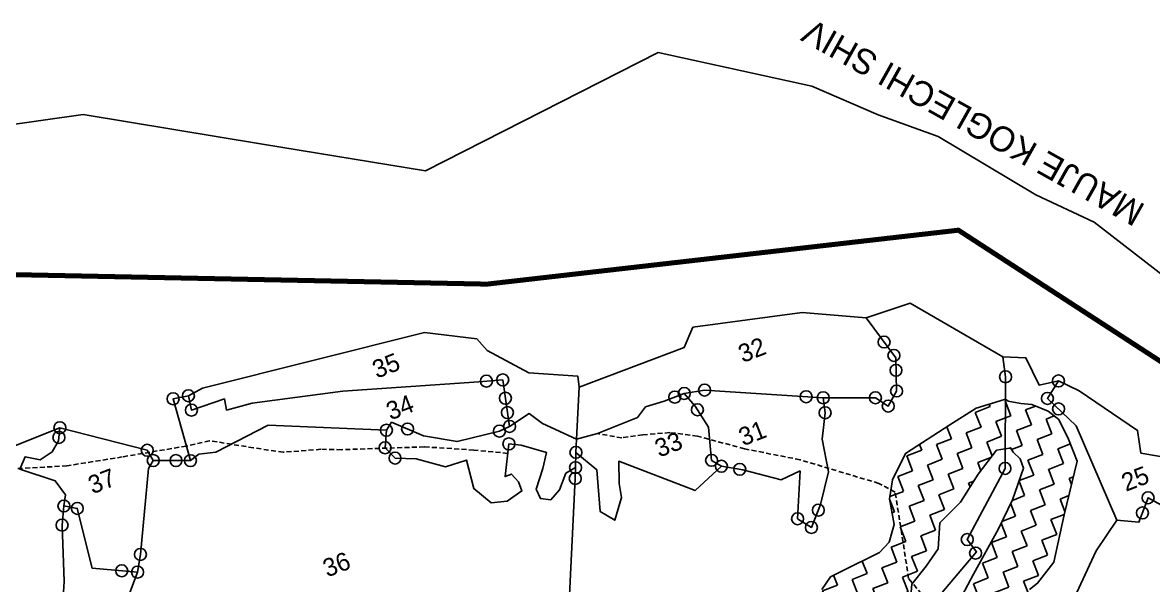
# Model space of a CAD drawing. Header units: metres. Extents: x 298584 to 302516, y 1968971 to 1973240.
# Drawn here: x 300528 to 301674, y 1972605 to 1973176 of the extents above; entities that cross this region are included whole.
import ezdxf

# ---------------------------------------------------------------- set-up
doc = ezdxf.new("R2010")
doc.units = ezdxf.units.M
doc.header["$MEASUREMENT"] = 0
doc.linetypes.add('DASHDOT', pattern=[1, 0.5, -0.25, 0, -0.25])
doc.linetypes.add('DASHED', pattern=[0.75, 0.5, -0.25])
for name, color, linetype in [('LINE_FOOTPATH', 1, 'DASHED'), ('POLY_HATCH', 12, 'Continuous'), ('POLY_PARCEL', 6, 'Continuous'), ('POLY_WATER', 4, 'Continuous'), ('SYM_STONE', 1, 'Continuous'), ('TEXT_MAPOUT', 7, 'Continuous'), ('TEXT_PARCEL', 7, 'Continuous'), ('V_BOUND_STREAM_LINE', 7, 'DASHDOT')]:
    doc.layers.add(name, color=color, linetype=linetype)
doc.styles.add('TEXT_MAP', font='')
doc.styles.get('TEXT_MAP').set_extended_font_data('Kruti Dev 050')

# ---------------------------------------------------------------- blocks, each defined once
blk = doc.blocks.new('STONE')
blk.add_circle((0, 0), 0.851)

msp = doc.modelspace()

# ---------------------------------------------------------------- hatches: boundary and pattern name
at = {"layer": 'POLY_HATCH'}
h = msp.add_hatch(dxfattribs=at)
h.set_pattern_fill('ZIGZAG', color=256, scale=5.0814, angle=21.1555, style=0)
h.set_pattern_definition([(21.1555, (299824.944, 1968554.17), (9.223553, 20.86869), [16.13345, -16.13345]), (111.1555, (299839.99, 1968559.993), (-20.86869, 9.223553), [16.13345, -16.13345])])
h.paths.add_polyline_path([(301315.3, 1972548.4), (301298.2, 1972542.9), (301282.1, 1972539.9), (301279.9, 1972520.8), (301283.3, 1972509.2), (301279.1, 1972489.4), (301273.6, 1972464.7), (301271.3, 1972440.2), (301268.3, 1972417.6), (301264.3, 1972369.7), (301274.4, 1972349.2), (301284.4, 1972331.6), (301305.6, 1972318.4), (301351.4, 1972327.5), (301383.3, 1972369.9), (301416.5, 1972406.3), (301433.3, 1972426.8), (301446, 1972404.9), (301448.3, 1972376.8), (301455, 1972356.9), (301465.5, 1972387.8), (301465, 1972405.8), (301459.6, 1972419.8), (301452.3, 1972433.1), (301455.3, 1972450.3), (301472.3, 1972459), (301478.7, 1972478.7), (301476.7, 1972514.3), (301487.3, 1972536.7), (301503, 1972540.6), (301535.5, 1972542.5), (301550.4, 1972556.8), (301551, 1972577.4), (301548.3, 1972601.1), (301556.6, 1972607.5), (301573, 1972628.8), (301583.4, 1972676.8), (301596.7, 1972731.3), (301588, 1972753.7), (301578.2, 1972773.5), (301567.3, 1972782.2), (301550.9, 1972788.7), (301539.7, 1972789.7), (301521.2, 1972793.4), (301494.3, 1972785), (301467.5, 1972768.2), (301422.9, 1972739.2), (301409.6, 1972712.6), (301406.4, 1972693.1), (301411.1, 1972667), (301406.3, 1972649.1), (301396.3, 1972638.8), (301357.6, 1972619.5), (301346.8, 1972614.2), (301337.9, 1972601.1), (301333.2, 1972580), (301326.2, 1972559.1)])
h.paths.add_polyline_path([(301345.5, 1972487.2), (301373.7, 1972519.6), (301388.6, 1972553.2), (301394.7, 1972565.2), (301412.1, 1972573), (301427.7, 1972590.9), (301429.2, 1972606.5), (301443.6, 1972624.9), (301456, 1972642.6), (301457.6, 1972668.9), (301478.5, 1972689.9), (301496.5, 1972718.3), (301515, 1972742.6), (301528.2, 1972744.5), (301529.2, 1972744.9), (301531.9, 1972740.6), (301544, 1972728.6), (301531.3, 1972692.1), (301516.9, 1972662.9), (301491.8, 1972616.7), (301474.3, 1972584.2), (301446.9, 1972546.8), (301439.3, 1972513.8), (301425.7, 1972493.5), (301404.3, 1972482.1), (301390.2, 1972446.6), (301373.7, 1972433.7), (301348.5, 1972424), (301340.7, 1972408.1), (301316.6, 1972392.5), (301310.9, 1972407.3), (301317.9, 1972419.7), (301330.5, 1972462.1)], flags=16)

# ---------------------------------------------------------------- linework, layer by layer
at = {"layer": 'LINE_FOOTPATH', "ltscale": 10}
for points in [[(301525.9, 1972475.5), (301508.1, 1972489.5), (301478.2, 1972529.5), (301448.6, 1972585), (301425.9, 1972612.3), (301419.1, 1972657), (301412.2, 1972700), (301395.7, 1972708.8), (301315.8, 1972732.8), (301259.5, 1972743.9), (301211.8, 1972756.8), (301183.8, 1972760.3), (301156.4, 1972758.1), (301135.2, 1972755), (301110.7, 1972759.3)], [(301019.6, 1972739.3), (300985.2, 1972742.6), (300934.9, 1972745.9), (300851, 1972743), (300830.2, 1972743.4), (300792, 1972740.4), (300761.9, 1972744.9), (300717.3, 1972752.1), (300693.8, 1972746.7), (300628.9, 1972735.7), (300572.8, 1972726.6), (300498.8, 1972722.4)]]:
    msp.add_lwpolyline(points, dxfattribs=at)
at = {"layer": 'POLY_HATCH', "ltscale": 10}
for points in [[(301548.3, 1972601.1), (301556.6, 1972607.5), (301573, 1972628.8), (301583.4, 1972676.8), (301596.7, 1972731.3), (301588, 1972753.7), (301578.2, 1972773.5), (301567.3, 1972782.2), (301550.9, 1972788.7), (301539.7, 1972789.7), (301526.9, 1972792.3), (301524, 1972794.3), (301523, 1972794), (301494.3, 1972785), (301467.5, 1972768.2), (301422.9, 1972739.2), (301409.6, 1972712.6), (301406.4, 1972693.1), (301411.1, 1972667), (301406.3, 1972649.1), (301396.3, 1972638.8), (301357.6, 1972619.5), (301346.8, 1972614.2), (301337.9, 1972601.1)], [(301474.3, 1972584.2), (301491.8, 1972616.7), (301516.9, 1972662.9), (301531.3, 1972692.1), (301542.5, 1972724.3), (301538.9, 1972733.6), (301531.9, 1972740.6), (301529.2, 1972744.9), (301528.2, 1972744.5), (301528.2, 1972744.5), (301515, 1972742.6), (301496.5, 1972718.3), (301478.5, 1972689.9), (301457.6, 1972668.9), (301456, 1972642.6), (301443.6, 1972624.9), (301429.2, 1972606.5), (301427.7, 1972590.9)]]:
    msp.add_lwpolyline(points, dxfattribs=at)
at = {"layer": 'POLY_PARCEL'}
for points in [[(301339.3, 1972795.6), (301392.2, 1972795.7), (301405.3, 1972787.2), (301413.7, 1972802.5), (301412.8, 1972836.1), (301382.8, 1972876.8)], [(301271.6, 1972323.1), (301284.1, 1972345.5), (301404, 1972539.1), (301427.9, 1972516.5), (301448.4, 1972554.1), (301441, 1972576), (301494.8, 1972639.3), (301485.3, 1972651.9), (301523.6, 1972724), (301524.1, 1972816.9), (301521.4, 1972837)], [(301021.4, 1972766.6), (301014.5, 1972813.8), (300990.2, 1972811.9), (300852.5, 1972802.4), (300760.5, 1972790.2), (300734.5, 1972783.2), (300732.4, 1972794.5), (300699, 1972783.1), (300695.9, 1972797.7)], [(301089.1, 1972753.8), (301091.8, 1972806.5)], [(301577.8, 1972812.7), (301566.6, 1972795), (301595.7, 1972767.3), (301637.1, 1972671.5)], [(301198.5, 1972800), (301178.1, 1972792.1), (301159.2, 1972786.3), (301151.2, 1972775.7), (301110.7, 1972759.3), (301089.1, 1972753.8)], [(301198.5, 1972800), (301219.1, 1972803.5), (301339.3, 1972795.6)], [(301236.1, 1972726.2), (301226.2, 1972732.2), (301223.1, 1972765.7), (301209.6, 1972787), (301198.5, 1972800)], [(301236.1, 1972726.2), (301257.9, 1972722.6), (301296.6, 1972712.6), (301315.8, 1972721.5), (301313.4, 1972673), (301327.4, 1972664.1), (301336.6, 1972687.3), (301344.8, 1972720.7), (301338.1, 1972753.6), (301341.3, 1972780.5), (301339.3, 1972795.6)], [(301021.4, 1972766.6), (301041.3, 1972779.6), (301054.9, 1972769.7), (301089.1, 1972753.8)], [(300569.7, 1972685.9), (300571.3, 1972697.1), (300561, 1972711.3), (300524.9, 1972723.3), (300530.4, 1972735.9), (300545.7, 1972732.8), (300557.8, 1972740.8), (300564.3, 1972751.9), (300565.6, 1972765.3)], [(300698, 1972731.9), (300706.5, 1972738.4), (300723.8, 1972740.5), (300776.7, 1972767.8), (300896.6, 1972762.8)], [(300896.6, 1972762.8), (300895.2, 1972744.9), (300905.3, 1972734.5), (300926.7, 1972733.7), (300956.4, 1972725.6), (300977.9, 1972732.4), (300985.3, 1972703.5), (301002.9, 1972689.2), (301018.9, 1972690.8), (301033.9, 1972701.2), (301030.3, 1972710.3), (301023.4, 1972718.3), (301016.9, 1972715.7), (301020.7, 1972748.9), (301033.2, 1972747.7), (301058.8, 1972740.3), (301055.3, 1972723.8), (301048.3, 1972703), (301052.7, 1972693.4), (301063.1, 1972692.1), (301072, 1972702.3), (301078.3, 1972719.1), (301088.3, 1972724.8)], [(300896.6, 1972762.8), (300901.8, 1972770.9), (300934.3, 1972757.1), (300968.3, 1972751.3), (301011.1, 1972761.8), (301021.4, 1972766.6)], [(301088.7, 1972740.3), (301089.1, 1972753.8)], [(301088.3, 1972724.8), (301088.7, 1972740.3)], [(301088.7, 1972740.3), (301109.7, 1972722.6), (301113.3, 1972680.2), (301128, 1972671.5), (301134.9, 1972694.6), (301132.5, 1972708.8), (301132.1, 1972731.3), (301209.4, 1972701.5), (301236.1, 1972726.2)], [(300644.3, 1972618.8), (300647.3, 1972636.8), (300655.5, 1972723.9), (300660.3, 1972732)], [(301073.4, 1972430.6), (301075.3, 1972458.7), (301080.6, 1972560.8), (301088, 1972713.8), (301088.3, 1972724.8)], [(301637.1, 1972671.5), (301659.4, 1972669.5), (301668.6, 1972694.3), (301699.6, 1972677.3), (301693.4, 1972652.3), (301714, 1972641.9)], [(300612.2, 1972477.8), (300586.7, 1972476.1), (300568.1, 1972493.9), (300558.4, 1972523.2), (300555.4, 1972540.3), (300568.2, 1972582.2), (300570, 1972609.3), (300567.8, 1972666.5), (300569.7, 1972685.9)], [(300569.7, 1972685.9), (300583.3, 1972683.5), (300598.4, 1972622.7), (300644.3, 1972618.8)], [(301515.7, 1972455.6), (301509.3, 1972454.2), (301490.3, 1972469.5), (301514.4, 1972529), (301566.2, 1972549.8), (301596.2, 1972597.5), (301616, 1972640.5), (301637.1, 1972671.5)], [(300625.4, 1972568), (300644.3, 1972618.8)]]:
    msp.add_lwpolyline(points, dxfattribs=at)
at = {"layer": 'POLY_WATER'}
for points in [[(302000.1, 1972793.3), (301946.6, 1972760.9), (301922.4, 1972797.7), (301797.6, 1972833.4), (301743.8, 1972854), (301684.4, 1972919.2), (301614, 1972973.6), (301555, 1973001.6), (301455.7, 1973060.6), (301394.9, 1973082.6), (301327.9, 1973111.5), (301171.9, 1973145.7), (300936.2, 1973025.8), (300770.9, 1973052.9), (300589.3, 1973083), (300338.6, 1973047.3), (300278.5, 1973028.1), (299984.8, 1973080.8), (299792.5, 1973119), (299704.9, 1973175.5)], [(301382.8, 1972876.8), (301427.5, 1972891.7), (301521.4, 1972837)], [(301091.8, 1972806.5), (301198.4, 1972846.8), (301207.2, 1972867.2), (301318, 1972882), (301382.8, 1972876.8)], [(300695.9, 1972797.7), (300710.1, 1972805.5), (300935.1, 1972861.7), (300988.1, 1972855.3), (300998.7, 1972843.7), (301041.1, 1972821), (301090.7, 1972817.4), (301091.8, 1972806.5)], [(301521.4, 1972837), (301544.8, 1972836.2), (301558.1, 1972808.6), (301577.8, 1972812.7)], [(301577.8, 1972812.7), (301598.9, 1972802.8), (301657.9, 1972762.6), (301661.4, 1972739.5), (301697.2, 1972733.5), (301744.1, 1972703.8), (301755.6, 1972693.3)], [(300698, 1972731.9), (300680.4, 1972794.6), (300695.9, 1972797.7)], [(300470.2, 1972727.3), (300565.6, 1972765.3)], [(300565.6, 1972765.3), (300654.2, 1972742.4), (300660.3, 1972732)], [(300660.3, 1972732), (300698, 1972731.9)]]:
    msp.add_lwpolyline(points, dxfattribs=at)
at = {"layer": 'V_BOUND_STREAM_LINE', "ltscale": 10, "const_width": 5.08}
msp.add_lwpolyline([(299645.1, 1973013.9), (299865, 1972998), (300400.1, 1972922.9), (300998.5, 1972910.9), (301476.4, 1972965.6), (301699.3, 1972820.8), (301883.8, 1972703), (302021.3, 1972446), (302110.2, 1972150), (302135.8, 1971913.3), (302304.2, 1971700.9), (302387.1, 1971581), (302329.6, 1971454.8), (302292.4, 1971447.7)], dxfattribs=at)

# ---------------------------------------------------------------- block references
at = {"layer": 'SYM_STONE', "xscale": 7.113960419971849, "yscale": 7.113960419971849, "zscale": 7.113960419971849, "rotation": 21.15550735412409}
for p in [(301401, 1972852.2), (301411, 1972838.6), (301413.1, 1972823.5), (300997.9, 1972812.5), (301014.5, 1972813.8), (301577.8, 1972812.7), (301198.5, 1972800), (301219.1, 1972803.5), (301413.7, 1972802.5), (300680.4, 1972794.6), (301017.2, 1972795.2), (301322, 1972796.7), (301339.3, 1972795.6), (301392.2, 1972795.7), (301405.3, 1972787.2), (301566.6, 1972795), (300699, 1972783.1), (301019.3, 1972780.6), (301211.8, 1972783.5), (301341.3, 1972780.5), (301577.9, 1972784.3), (300565.6, 1972765.3), (300918.1, 1972764), (301021.4, 1972766.6), (300564.6, 1972755.5), (300896.6, 1972762.8), (301011.1, 1972761.8), (300654.2, 1972742.4), (300895.2, 1972744.9), (301020.7, 1972748.9), (300660.3, 1972732), (300683.3, 1972732), (300698, 1972731.9), (300905.3, 1972734.5), (301088.7, 1972740.3), (301226.2, 1972732.2), (301088.3, 1972724.8), (301236.1, 1972726.2), (301254.7, 1972723.1), (301523.6, 1972724), (300569.7, 1972685.9), (300583.3, 1972683.5), (301668.6, 1972694.3), (301313.4, 1972673), (301334.4, 1972681.7), (301662.9, 1972678.9), (300567.8, 1972666.5), (301327.4, 1972664.1), (301485.3, 1972651.9), (301493.8, 1972638.1), (300647.3, 1972636.8), (300628.3, 1972620.2), (300644.3, 1972618.8)]:
    msp.add_blockref('STONE', p, dxfattribs=at)
at = {"layer": 'SYM_STONE', "ltscale": 10, "xscale": 7.113960419971849, "yscale": 7.113960419971849, "zscale": 7.113960419971849, "rotation": 21.15550735412409}
for p in [(301524.1, 1972816.9), (300695.9, 1972797.7), (301188.9, 1972796.3), (301088, 1972713.8)]:
    msp.add_blockref('STONE', p, dxfattribs=at)

# ---------------------------------------------------------------- texts
at = {"layer": 'TEXT_MAPOUT'}
msp.add_text('MAUJE KOGLECHI SHIV', height=25.407, rotation=150.7394, dxfattribs=at).set_placement((301667, 1972990.8))
at = {"layer": 'TEXT_PARCEL', "style": 'TEXT_MAP'}
for s, p in [('32', (301257.7, 1972830.8)), ('35', (300886.8, 1972814.9)), ('34', (300900.8, 1972772.6)), ('31', (301258.1, 1972746.4)), ('33', (301173.1, 1972734.9)), ('25', (301646.1, 1972700.2)), ('37', (300598.7, 1972697.7)), ('36', (300836.6, 1972613.3))]:
    msp.add_text(s, height=18.29, rotation=21.1555, dxfattribs=at).set_placement(p)

doc.saveas('drawing.dxf')
